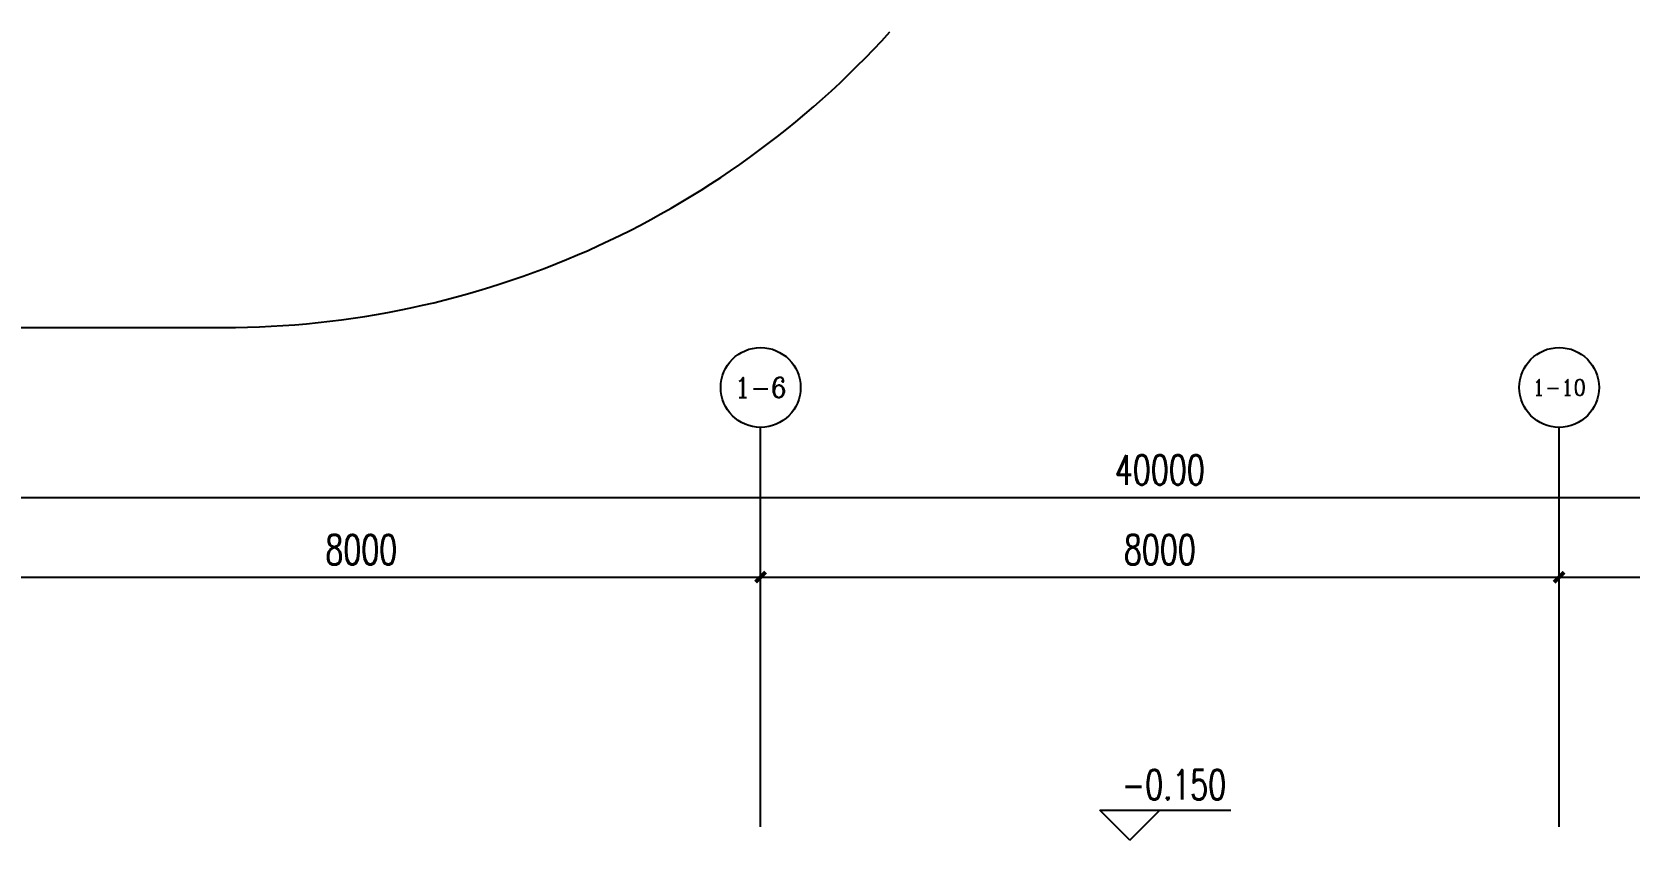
# Model space of a CAD drawing. Extents: x -6243262 to 3079315, y -2914302 to 172723.
# Drawn here: x -6228530 to -6212530, y -661279 to -653188 of the extents above; entities that cross this region are included whole.
import ezdxf
from ezdxf.enums import TextEntityAlignment as Align

# ---------------------------------------------------------------- set-up
doc = ezdxf.new("R2010")
doc.units = 0
doc.header["$LTSCALE"] = 1000
doc.layers.add('AXIS_TEXT', color=7, linetype='Continuous')
doc.styles.add('_TCH_AXIS', font='COMPLEX', dxfattribs={"bigfont": 'GBCBIG'})
doc.styles.add('_TCH_DIM', font='SIMPLEX', dxfattribs={"bigfont": 'GBCBIG'})
doc.styles.add('_TCH_DIM_T3', font='SIMPLEX', dxfattribs={"width": 0.705882, "bigfont": 'GBCBIG'})
doc.styles.add('COMPLEX', font='COMPLEX')
doc.dimstyles.new('_TCH_ARCH&&100', dxfattribs={"dimtxt": 297.5, "dimasz": 100, "dimexe": 250, "dimexo": 300, "dimgap": 126.25, "dimtad": 1, "dimdec": 0, "dimzin": 0, "dimdsep": 46, "dimtxsty": '_TCH_DIM_T3', "dimblk": 'ARCHTICK', "dimcen": 0.09, "dimclrt": 7, "dimazin": 2, "dimtfac": 1, "dimtdec": 0, "dimtix": 1, "dimtmove": 2, "dimatfit": 3, "dimfxl": 0, "dimtolj": 1, "dimtzin": 0, "dimarcsym": 0})

# ---------------------------------------------------------------- blocks, each defined once
blk = doc.blocks.new('_AXISO')
at = {"color": 0}
blk.add_circle((0, 0), 0.5, dxfattribs=at)
at = {"layer": 'AXIS_TEXT', "color": 0, "style": 'COMPLEX', "width": 1.041667}
blk.add_attdef('A', text='', height=0.56, dxfattribs=at).set_placement((-0.25, -0.28), (0.25, -0.28), align=Align.FIT)
blk = doc.blocks.new('_ArchTick')
at = {"color": 0, "linetype": 'ByBlock', "const_width": 0.4}
blk.add_lwpolyline([(-0.5, -0.5), (0.5, 0.5)], dxfattribs=at)
blk = doc.blocks.new('*D1736')
at = {"color": 0, "lineweight": -2, "transparency": 16777216}
for p, q in [((-6213230, -660848), (-6213230, -658398)), ((-6205230, -660848), (-6205230, -658398)), ((-6213230, -658648), (-6205230, -658648))]:
    blk.add_line(p, q, dxfattribs=at)
at = {"layer": 'Defpoints', "color": 0, "transparency": 16777216}
for p in [(-6205230, -658648), (-6213230, -661148), (-6205230, -661148)]:
    blk.add_point(p, dxfattribs=at)
at = {"color": 0, "lineweight": -2, "transparency": 16777216, "xscale": 100, "yscale": 100, "zscale": 100, "rotation": 180}
blk.add_blockref('_ArchTick', (-6213230, -658648), dxfattribs=at)
at = {"color": 0, "lineweight": -2, "transparency": 16777216, "xscale": 100, "yscale": 100, "zscale": 100}
blk.add_blockref('_ArchTick', (-6205230, -658648), dxfattribs=at)
at = {"color": 7, "transparency": 16777216, "insert": (-6209230, -658373), "char_height": 297.5, "attachment_point": 5, "style": '_TCH_DIM_T3'}
blk.add_mtext('\\A1;8000', dxfattribs=at)
blk = doc.blocks.new('*D1737')
at = {"color": 0, "lineweight": -2, "transparency": 16777216}
for p, q in [((-6221230, -660848), (-6221230, -658398)), ((-6213230, -660848), (-6213230, -658398)), ((-6221230, -658648), (-6213230, -658648))]:
    blk.add_line(p, q, dxfattribs=at)
at = {"layer": 'Defpoints', "color": 0, "transparency": 16777216}
for p in [(-6213230, -658648), (-6221230, -661148), (-6213230, -661148)]:
    blk.add_point(p, dxfattribs=at)
at = {"color": 0, "lineweight": -2, "transparency": 16777216, "xscale": 100, "yscale": 100, "zscale": 100, "rotation": 180}
blk.add_blockref('_ArchTick', (-6221230, -658648), dxfattribs=at)
at = {"color": 0, "lineweight": -2, "transparency": 16777216, "xscale": 100, "yscale": 100, "zscale": 100}
blk.add_blockref('_ArchTick', (-6213230, -658648), dxfattribs=at)
at = {"color": 7, "transparency": 16777216, "insert": (-6217230, -658373), "char_height": 297.5, "attachment_point": 5, "style": '_TCH_DIM_T3'}
blk.add_mtext('\\A1;8000', dxfattribs=at)
blk = doc.blocks.new('*D1738')
at = {"color": 0, "lineweight": -2, "transparency": 16777216}
for p, q in [((-6229230, -660848), (-6229230, -658398)), ((-6221230, -660848), (-6221230, -658398)), ((-6229230, -658648), (-6221230, -658648))]:
    blk.add_line(p, q, dxfattribs=at)
at = {"layer": 'Defpoints', "color": 0, "transparency": 16777216}
for p in [(-6221230, -658648), (-6229230, -661148), (-6221230, -661148)]:
    blk.add_point(p, dxfattribs=at)
at = {"color": 0, "lineweight": -2, "transparency": 16777216, "xscale": 100, "yscale": 100, "zscale": 100, "rotation": 180}
blk.add_blockref('_ArchTick', (-6229230, -658648), dxfattribs=at)
at = {"color": 0, "lineweight": -2, "transparency": 16777216, "xscale": 100, "yscale": 100, "zscale": 100}
blk.add_blockref('_ArchTick', (-6221230, -658648), dxfattribs=at)
at = {"color": 7, "transparency": 16777216, "insert": (-6225230, -658373), "char_height": 297.5, "attachment_point": 5, "style": '_TCH_DIM_T3'}
blk.add_mtext('\\A1;8000', dxfattribs=at)
blk = doc.blocks.new('*D1742')
at = {"color": 0, "lineweight": -2, "transparency": 16777216}
for p, q in [((-6237230, -660848), (-6237230, -657598)), ((-6197230, -660848), (-6197230, -657598)), ((-6237230, -657848), (-6197230, -657848))]:
    blk.add_line(p, q, dxfattribs=at)
at = {"layer": 'Defpoints', "color": 0, "transparency": 16777216}
for p in [(-6197230, -657848), (-6237230, -661148), (-6197230, -661148)]:
    blk.add_point(p, dxfattribs=at)
at = {"color": 0, "lineweight": -2, "transparency": 16777216, "xscale": 100, "yscale": 100, "zscale": 100, "rotation": 180}
blk.add_blockref('_ArchTick', (-6237230, -657848), dxfattribs=at)
at = {"color": 0, "lineweight": -2, "transparency": 16777216, "xscale": 100, "yscale": 100, "zscale": 100}
blk.add_blockref('_ArchTick', (-6197230, -657848), dxfattribs=at)
at = {"color": 7, "transparency": 16777216, "insert": (-6217230, -657573), "char_height": 297.5, "attachment_point": 5, "style": '_TCH_DIM_T3'}
blk.add_mtext('\\A1;40000', dxfattribs=at)

msp = doc.modelspace()

# ---------------------------------------------------------------- linework, layer by layer
at = {"color": 8}
for p, q in [((-6221229.6, -661148.1), (-6221229.6, -657148.1)), ((-6213229.6, -661148.1), (-6213229.6, -657148.1)), ((-6217530.2, -661279.5), (-6217830.2, -660979.5)), ((-6217830.2, -660979.5), (-6216520.4, -660979.5)), ((-6217530.2, -661279.5), (-6217230.2, -660979.5))]:
    msp.add_line(p, q, dxfattribs=at)
at = {"color": 8, "flags": 128}
msp.add_lwpolyline([(-6240058.3, -653188.3, 0.2658723), (-6234885.6, -656148.1), (-6226608, -656148.1, 0.2118504), (-6219936, -653188.3)], format="xyb", dxfattribs=at)

# ---------------------------------------------------------------- block references
at = {"color": 8}
ref = msp.add_blockref('_AXISO', (-6221229.6, -656748.1), dxfattribs=dict(at, xscale=800, yscale=800, zscale=800))
ref.add_attrib('A', '1-6', dxfattribs={"layer": 'AXIS_TEXT', "height": 199.75, "style": '_TCH_AXIS'}).set_placement((-6221491.2, -656848), (-6220968, -656848), align=Align.FIT)
ref = msp.add_blockref('_AXISO', (-6213229.6, -656748.1), dxfattribs=dict(at, xscale=800, yscale=800, zscale=800))
ref.add_attrib('A', '1-10', dxfattribs={"layer": 'AXIS_TEXT', "height": 160.91, "style": '_TCH_AXIS'}).set_placement((-6213497.8, -656828.5), (-6212961.4, -656828.5), align=Align.FIT)

# ---------------------------------------------------------------- texts
at = {"color": 7, "style": '_TCH_DIM', "width": 0.705882}
msp.add_text('-0.150', height=297.5, dxfattribs=at).set_placement((-6217610.4, -660874.5))

# ---------------------------------------------------------------- dimensions: what is measured, and where the dimension line sits
at = {"color": 8}
for p1, p2, distance, picture, middle in [((-6237229.6, -661148.1), (-6197229.6, -661148.1), 3300, '*D1742', (-6217229.6, -657573.1)), ((-6229229.6, -661148.1), (-6221229.6, -661148.1), 2500, '*D1738', (-6225229.6, -658373.1)), ((-6221229.6, -661148.1), (-6213229.6, -661148.1), 2500, '*D1737', (-6217229.6, -658373.1)), ((-6213229.6, -661148.1), (-6205229.6, -661148.1), 2500, '*D1736', (-6209229.6, -658373.1))]:
    dim = msp.add_aligned_dim(p1=p1, p2=p2, distance=distance, dimstyle='_TCH_ARCH&&100', dxfattribs=at)
    dim.commit()
    dim.dimension.update_dxf_attribs({"geometry": picture, "text_midpoint": middle})

doc.saveas('drawing.dxf')
